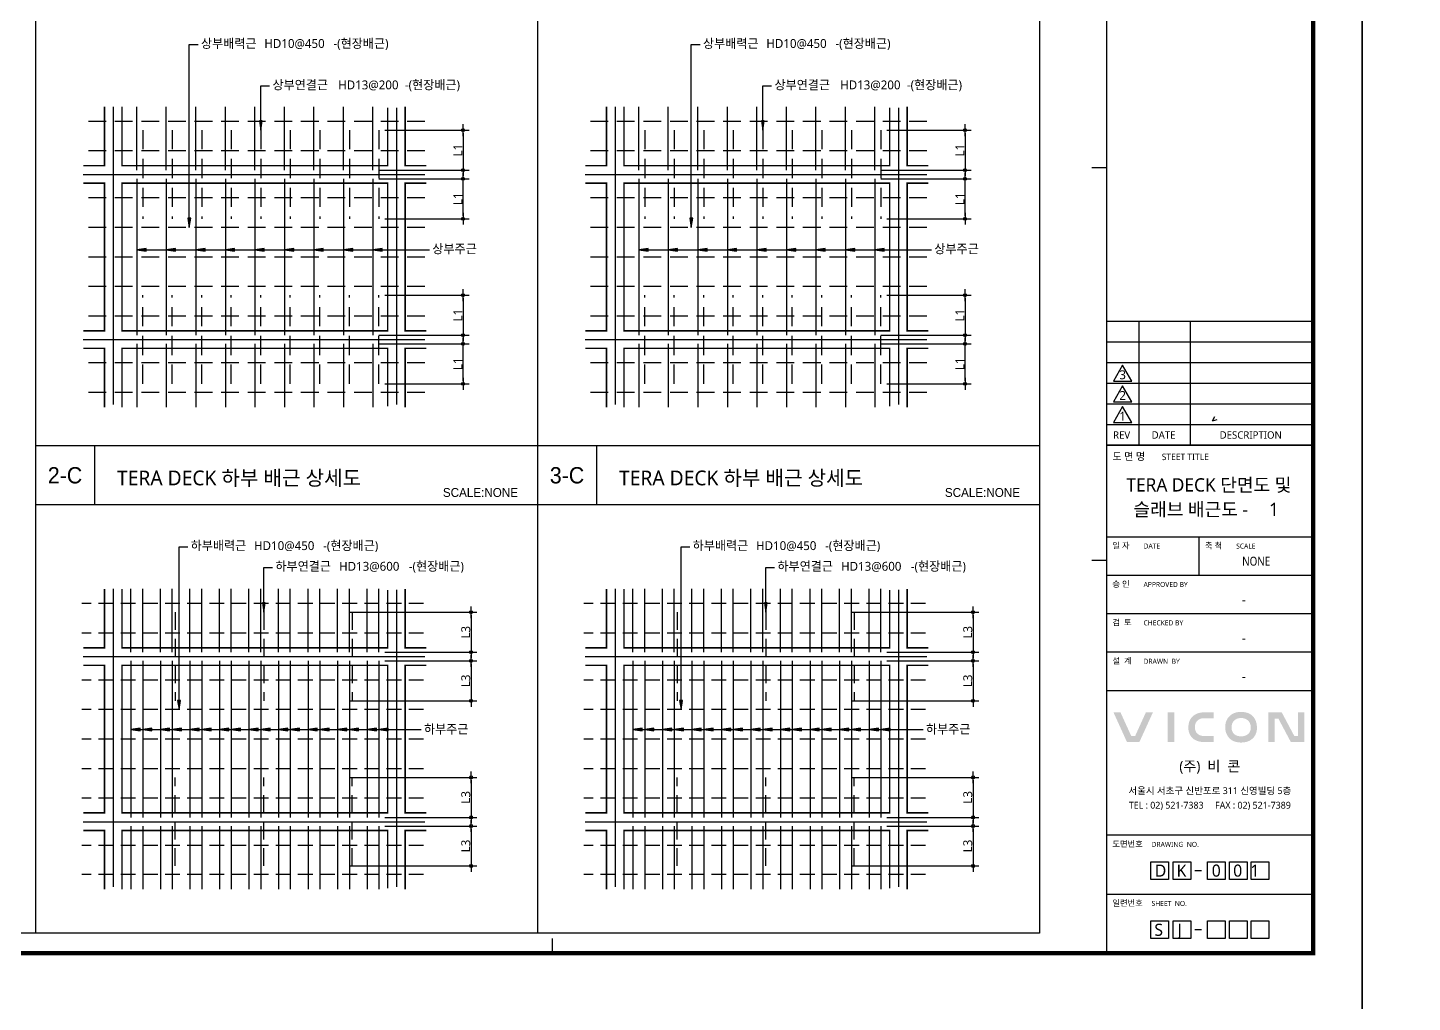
# Model space of a CAD drawing. Extents: x 10983 to 44623, y -18406 to 11294.
# Drawn here: x 14874 to 19563, y -524 to 2775 of the extents above; entities that cross this region are included whole.
import ezdxf
from ezdxf.enums import TextEntityAlignment as Align

# ---------------------------------------------------------------- set-up
doc = ezdxf.new("R2010")
doc.units = 0
doc.header["$LTSCALE"] = 100
doc.header["$MEASUREMENT"] = 0
doc.header["$PDMODE"] = 3
doc.header["$PDSIZE"] = 10
doc.linetypes.add('CEN', pattern=[62, 60, -1, 0, -1])
doc.linetypes.add('HIDDENX2', pattern=[0.75, 0.5, -0.25])
doc.layers.get('0').update_dxf_attribs({"linetype": 'CONTINUOUS'})
doc.layers.get('Defpoints').update_dxf_attribs({"color": 165, "linetype": 'CONTINUOUS'})
for name, color, linetype in [('$$배력근', 210, 'CONTINUOUS'), ('$$주근(이음근)', 130, 'CEN'), ('7DIM', 7, 'CONTINUOUS'), ('CEN', 1, 'CEN'), ('D-TEX1', 6, 'CONTINUOUS'), ('D-TEX3', 9, 'CONTINUOUS'), ('DKT-TXT', 7, 'CONTINUOUS'), ('E', 115, 'CONTINUOUS'), ('form', 7, 'CONTINUOUS'), ('form_TEX', 7, 'CONTINUOUS'), ('H', 8, 'CONTINUOUS'), ('HAT', 8, 'CONTINUOUS'), ('NDS_DCN', 10, 'CONTINUOUS'), ('NUMBER', 7, 'CONTINUOUS'), ('REVISION1', 10, 'CONTINUOUS'), ('TEXT', 3, 'CONTINUOUS'), ('TG-TABLE.TEX', 7, 'CONTINUOUS'), ('TXT', 3, 'CONTINUOUS'), ('이름', 7, 'CONTINUOUS')]:
    doc.layers.add(name, color=color, linetype=linetype)
doc.styles.add('H', font='malgun.ttf', dxfattribs={"width": 0.9})
doc.styles.add('HD', font='Gulim.ttf')
doc.styles.get("Standard").update_dxf_attribs({"font": ''})
doc.styles.add('VICON TEXT', font='malgun.ttf')
doc.styles.add('돋음', font='Dotum.ttf')
doc.styles.add('맑은고딕', font='malgun.ttf')
doc.styles.get('Standard').set_extended_font_data('Haansoft Dotum')
doc.dimstyles.get("Standard").update_dxf_attribs({"dimtxt": 0.18, "dimasz": 0.18, "dimexe": 0.18, "dimexo": 0.0625, "dimgap": 0.09, "dimtad": 0, "dimtih": 1, "dimtoh": 1, "dimdec": 4, "dimzin": 0, "dimdsep": 46, "dimtxsty": 'Standard', "dimcen": 0.09, "dimadec": 0, "dimazin": 0, "dimtfac": 1, "dimtdec": 4, "dimtofl": 0, "dimtmove": 0, "dimatfit": 3, "dimfxl": 1, "dimtolj": 1, "dimtzin": 0, "dimarcsym": 0})

# ---------------------------------------------------------------- blocks, each defined once
blk = doc.blocks.new('VICONLOG')
at = {"layer": 'HAT', "ltscale": 0.5}
h = blk.add_hatch(color=8, dxfattribs=at)
h.dxf.hatch_style = 1
h.paths.add_polyline_path([(69.3, 315.2), (111.6, 315.2), (157.3, 415.6), (133.5, 415.6), (97.3, 336), (83.7, 336), (47.4, 415.6), (23.7, 415.6)])
h.paths.add_polyline_path([(207.5, 315.1), (229.6, 315.1), (229.6, 415.4), (207.5, 415.4)])
h.paths.add_polyline_path([(300.6, 355.6, -0.100525), (299.7, 371.1, -0.373541), (327.7, 395.4), (362.7, 395.3), (362.7, 415.4), (327.7, 415.4, 0.051671), (312.9, 413.3, 0.131595), (291.2, 401.2, 0.127719), (280.2, 383.1, 0.067192), (277.2, 364.4, 0.152754), (285.5, 335.3, 0.061908), (291.8, 327.9, 0.071442), (301, 321.6, 0.114733), (329.1, 315.1), (362.7, 315.1), (362.7, 335.6), (329.1, 335.6, -0.017106), (323, 336.1, -0.30682)])
h.paths.add_polyline_path([(417.7, 326.6, 0.088872), (429.4, 318.7, 0.086691), (450.8, 313.5, 0.078736), (473.9, 315.6, 0.121785), (494.3, 326.4, 0.170478), (508.8, 352.9, 0.035083), (509.7, 362, 0.022918), (509.5, 368, 0.077261), (505, 388.1, 0.105839), (495.1, 403, 0.135555), (473.5, 414.9, 0.052602), (455.9, 417.1, 0.091585), (434.3, 413.7, 0.320638), (402.4, 367.8, 0.222412)])
h.paths.add_polyline_path([(423.6, 367.1, -0.297294), (441.3, 393.7, -0.092536), (455.2, 396.3, -0.087656), (468.6, 394.2, -0.116333), (479.8, 387.3, -0.095204), (484.9, 380.3, -0.065441), (488.3, 370.9, -0.06413), (488.6, 359.3, -0.1653), (479.9, 342.3, -0.136024), (464.5, 335.1, -0.06763), (452.3, 334.4, -0.090774), (437.7, 338.3, -0.13619), (427.1, 349, -0.158608)], flags=16)
h.paths.add_polyline_path([(569.1, 394.5), (582.1, 394.5), (624.3, 315.1), (669.8, 315.1), (669.8, 415.4), (648.9, 415.4), (648.9, 336), (635.8, 336), (593.6, 415.4), (548.2, 415.4), (548.2, 315.1), (569.1, 315.1)])
at = {"layer": 'form_TEX', "style": 'VICON TEXT'}
blk.add_text('서울시 서초구 신반포로 311 신영빌딩 5층', height=23, dxfattribs=at).set_placement((350, 150.9), align=Align.MIDDLE)
at = {"layer": 'form_TEX', "attachment_point": 5, "style": 'VICON TEXT'}
for s, width, heights, insert, char_height in [('(주)  비  콘', 383.636, [-49.5], (350, 229.3), 35), ('TEL : 02) 521-7383     FAX : 02) 521-7389', 685.972, [-28.7], (350, 98.6), 23)]:
    blk.add_mtext_dynamic_manual_height_columns(s, width=width, gutter_width=625, heights=heights, dxfattribs=dict(at, insert=insert, char_height=char_height))
blk = doc.blocks.new('Deck_Sh01')
at = {"linetype": 'ByBlock'}
for p, q in [((3400, 4950), (3400, 0)), ((3400, 4950), (3400, 0)), ((3400, 4950), (3400, 0)), ((3400, 0), (0, 0))]:
    blk.add_line(p, q, dxfattribs=at)
at = {"layer": 'Defpoints'}
blk.add_lwpolyline([(-517.5, -296.1), (7892.5, -296.1), (7892.5, 5644), (-517.5, 5644)], close=True, dxfattribs=at)
at = {"layer": 'form', "color": 30}
for p, q in [((7026.8, 5250), (7026.8, -68.2)), ((7026.8, 2590.9), (6976.8, 2590.9)), ((7026.8, 1261.3), (6976.8, 1261.3)), ((5150.8, -68.2), (5150.8, -18.2))]:
    blk.add_line(p, q, dxfattribs=at)
at = {"layer": 'form', "ltscale": 2}
for p, q in [((7026.8, 2071.4), (7726.1, 2071.4)), ((7135.9, 2071.4), (7135.9, 1651.4)), ((7309.7, 2071.4), (7309.7, 1651.4)), ((7026.8, 2001.4), (7726.1, 2001.4)), ((7026.8, 1931.4), (7726.1, 1931.4)), ((7026.8, 1861.4), (7726.1, 1861.4)), ((7026.8, 1791.4), (7726.1, 1791.4)), ((7026.8, 1721.4), (7726.1, 1721.4)), ((7726.8, 1651.4), (7026.8, 1651.4)), ((7026.8, 1651.4), (7726.8, 1651.4)), ((7026.8, 1341.8), (7726.8, 1341.8)), ((7026.8, 1211.8), (7726.8, 1211.8)), ((7026.8, 1081.8), (7726.8, 1081.8)), ((7026.8, 951.8), (7726.8, 951.8)), ((7026.8, 821.8), (7726.8, 821.8)), ((7726.8, 331.8), (7026.8, 331.8)), ((7326.2, 211.8), (7348.5, 211.8)), ((7026.8, 131.8), (7726.8, 131.8)), ((7326.2, 11.8), (7348.5, 11.8))]:
    blk.add_line(p, q, dxfattribs=at)
at = {"layer": 'form', "color": 30, "ltscale": 0.5}
blk.add_line((7026.8, 1651.4), (7726.1, 1651.4), dxfattribs=at)
at = {"layer": 'form', "ltscale": 0.5}
blk.add_line((7340.4, 1211.8), (7340.4, 1341.8), dxfattribs=at)
at = {"layer": 'form', "color": 30, "const_width": 14.2}
blk.add_lwpolyline([(-226.8, 5250), (-226.8, -68.2), (7726.8, -68.2), (7726.8, 5250)], close=True, dxfattribs=at)
at = {"layer": 'form', "ltscale": 0.5}
for points in [[(7176.8, 241.6), (7236.6, 241.6), (7236.6, 181.9), (7176.8, 181.9)], [(7252.5, 241.6), (7312.2, 241.6), (7312.2, 181.9), (7252.5, 181.9)], [(7369.3, 241.6), (7429, 241.6), (7429, 181.9), (7369.3, 181.9)], [(7443.2, 241.6), (7502.9, 241.6), (7502.9, 181.9), (7443.2, 181.9)], [(7517.1, 241.6), (7576.8, 241.6), (7576.8, 181.9), (7517.1, 181.9)], [(7176.8, 41.6), (7236.6, 41.6), (7236.6, -18.1), (7176.8, -18.1)], [(7252.5, 41.6), (7312.2, 41.6), (7312.2, -18.1), (7252.5, -18.1)], [(7369.3, 41.6), (7429, 41.6), (7429, -18.1), (7369.3, -18.1)], [(7443.2, 41.6), (7502.9, 41.6), (7502.9, -18.1), (7443.2, -18.1)], [(7517.1, 41.6), (7576.8, 41.6), (7576.8, -18.1), (7517.1, -18.1)]]:
    blk.add_lwpolyline(points, close=True, dxfattribs=at)
at = {"layer": 'REVISION1', "ltscale": 2}
for points in [[(7081.5, 1922.5), (7050.5, 1868.7), (7112.6, 1868.7), (7081.5, 1922.5)], [(7081.5, 1852.5), (7050.5, 1798.7), (7112.6, 1798.7), (7081.5, 1852.5)], [(7081.5, 1782.5), (7050.5, 1728.7), (7112.6, 1728.7), (7081.5, 1782.5)]]:
    blk.add_lwpolyline(points, dxfattribs=at)
at = {"layer": '이름', "color": 7}
for q in [(7393.3, 1748.5), (7401.7, 1738.3)]:
    blk.add_line((7386.2, 1734.1), q, dxfattribs=at)
at = {"layer": 'DKT-TXT'}
blk.add_blockref('VICONLOG', (7026.8, 331.8), dxfattribs=at)
at = {"layer": 'form', "style": 'VICON TEXT'}
for s, p in [('D', (7190.5, 191)), ('K', (7264.4, 191)), ('S', (7189, -9.2)), ('J', (7267.6, -9.2))]:
    blk.add_text(s, height=41, dxfattribs=at).set_placement(p)
at = {"layer": 'form_TEX', "style": 'VICON TEXT'}
for s, p in [('REV', (7049.2, 1673.9)), ('DATE', (7179.7, 1673.9)), ('DESCRIPTION', (7410, 1673.9))]:
    blk.add_text(s, height=25, dxfattribs=at).set_placement(p)
at = {"layer": 'form_TEX', "ltscale": 2}
for s, height, style, p in [('도 면 명', 25, '맑은고딕', (7046.8, 1601.4)), ('STEET TITLE', 22, '맑은고딕', (7214, 1601.4)), ('일 자', 20, 'VICON TEXT', (7046.8, 1301.8)), ('DATE', 17, 'VICON TEXT', (7152.4, 1301.8)), ('축 척', 20, 'VICON TEXT', (7360.4, 1301.8)), ('SCALE', 17, 'VICON TEXT', (7466, 1301.8)), ('승 인', 20, 'VICON TEXT', (7046.8, 1171.8)), ('APPROVED BY', 17, 'VICON TEXT', (7152.4, 1171.8)), ('검  토', 20, 'VICON TEXT', (7046.8, 1041.8)), ('CHECKED BY', 17, 'VICON TEXT', (7152.4, 1041.8)), ('설  계', 20, 'VICON TEXT', (7046.8, 911.8)), ('DRAWN  BY', 17, 'VICON TEXT', (7152.4, 911.8)), ('도면번호', 20, 'VICON TEXT', (7046.8, 291.8)), ('DRAWING  NO.', 17, 'VICON TEXT', (7179.5, 291.8)), ('일련번호', 20, 'VICON TEXT', (7046.8, 91.8)), ('SHEET  NO.', 17, 'VICON TEXT', (7179.5, 91.8))]:
    blk.add_text(s, height=height, dxfattribs=dict(at, style=style)).set_placement(p)
at = {"layer": 'NUMBER', "ltscale": 0.5, "style": '맑은고딕'}
blk.add_text('0', height=41, dxfattribs=at).set_placement((7383.3, 191))
at = {"layer": 'REVISION1', "ltscale": 2, "style": 'VICON TEXT'}
for s, p in [('3', (7081.5, 1890.2)), ('2', (7081.5, 1820.2)), ('1', (7081.5, 1750.2))]:
    blk.add_text(s, height=30, dxfattribs=at).set_placement(p, align=Align.MIDDLE_CENTER)
at = {"layer": 'TG-TABLE.TEX', "color": 3, "ltscale": 0.5, "style": 'VICON TEXT'}
blk.add_attdef('DKTYT', text='', height=100, dxfattribs=at).set_placement((2425.2, 5047), align=Align.RIGHT)
at = {"layer": 'TXT', "style": 'VICON TEXT'}
for s, p in [('DECK 단면도 및', (7247.9, 1495)), ('슬래브 배근도 -', (7118, 1412))]:
    blk.add_text(s, height=45, dxfattribs=at).set_placement(p)
at = {"layer": 'TXT', "style": 'VICON TEXT', "width": 0.85}
blk.add_text('NONE', height=30, dxfattribs=at).set_placement((7533.8, 1244.1), align=Align.CENTER)
at = {"layer": 'TXT', "style": 'VICON TEXT'}
for p in [(7492.1, 1114.1), (7492.1, 984.1), (7492.1, 854.1)]:
    blk.add_text('-', height=30, dxfattribs=at).set_placement(p, align=Align.CENTER)
at = {"layer": 'TXT', "ltscale": 0.5, "style": 'VICON TEXT'}
blk.add_attdef('DKTYR', text='', height=45, dxfattribs=at).set_placement((7248.4, 1495), align=Align.RIGHT)
blk = doc.blocks.new('Deck_Sh03')
at = {"layer": 'Defpoints'}
blk.add_lwpolyline([(-517.5, -296.1), (7892.5, -296.1), (7892.5, 5644), (-517.5, 5644)], close=True, dxfattribs=at)
at = {"layer": 'TG-TABLE.TEX', "color": 3, "ltscale": 0.5, "style": 'VICON TEXT'}
blk.add_attdef('DKTYT', text='', height=100, dxfattribs=at).set_placement((2425.2, 5047), align=Align.RIGHT)
at = {"layer": 'TXT', "ltscale": 0.5, "style": 'VICON TEXT'}
blk.add_attdef('DKTYR', text='', height=45, dxfattribs=at).set_placement((7248.4, 1495), align=Align.RIGHT)
blk = doc.blocks.new('DIMDOT')
at = {"color": 0}
blk.add_line((-2, 0), (2, 0), dxfattribs=at)
for radius in [0.5, 0.25]:
    blk.add_circle((0, 0), radius, dxfattribs=at)
blk = doc.blocks.new('*D61')
at = {"layer": '7DIM', "linetype": 'ByBlock', "lineweight": -2}
for p, q in [((1182.9, 2159.6), (1468.2, 2159.6)), ((1448.2, 2149.6), (1448.2, 2034.3)), ((1162.9, 2024.3), (1468.2, 2024.3))]:
    blk.add_line(p, q, dxfattribs=at)
at = {"layer": 'Defpoints', "color": 0, "ltscale": 0.5}
for p in [(1162.9, 2159.6), (1142.9, 2024.3), (1448.2, 2024.3)]:
    blk.add_point(p, dxfattribs=at)
at = {"layer": '7DIM', "lineweight": -2, "ltscale": 0.5, "xscale": 10, "yscale": 10, "zscale": 10}
for p, rotation in [((1448.2, 2159.6), 90), ((1448.2, 2024.3), 270)]:
    blk.add_blockref('DIMDOT', p, dxfattribs=dict(at, rotation=rotation))
at = {"layer": '7DIM', "color": 9, "ltscale": 0.5, "insert": (1430.4, 2091.9), "char_height": 30, "attachment_point": 5, "rotation": 90, "style": 'VICON TEXT'}
blk.add_mtext('\\A1;L1', dxfattribs=at)
blk = doc.blocks.new('*D62')
at = {"layer": '7DIM', "linetype": 'ByBlock', "lineweight": -2}
for p, q in [((1162.9, 1994.9), (1468.2, 1994.9)), ((1448.2, 1869.6), (1448.2, 1984.9)), ((1182.9, 1859.6), (1468.2, 1859.6))]:
    blk.add_line(p, q, dxfattribs=at)
at = {"layer": 'Defpoints', "color": 0, "ltscale": 0.5}
for p in [(1142.9, 1994.9), (1448.2, 1994.9), (1162.9, 1859.6)]:
    blk.add_point(p, dxfattribs=at)
at = {"layer": '7DIM', "lineweight": -2, "ltscale": 0.5, "xscale": 10, "yscale": 10, "zscale": 10}
for p, rotation in [((1448.2, 1994.9), 90), ((1448.2, 1859.6), 270)]:
    blk.add_blockref('DIMDOT', p, dxfattribs=dict(at, rotation=rotation))
at = {"layer": '7DIM', "color": 9, "ltscale": 0.5, "insert": (1430.4, 1927.2), "char_height": 30, "attachment_point": 5, "rotation": 90, "style": 'VICON TEXT'}
blk.add_mtext('\\A1;L1', dxfattribs=at)
blk = doc.blocks.new('*D63')
at = {"layer": '7DIM', "linetype": 'ByBlock', "lineweight": -2}
for p, q in [((1182.9, 2718.6), (1468.2, 2718.6)), ((1448.2, 2708.6), (1448.2, 2593.3)), ((1162.9, 2583.3), (1468.2, 2583.3))]:
    blk.add_line(p, q, dxfattribs=at)
at = {"layer": 'Defpoints', "color": 0, "ltscale": 0.5}
for p in [(1162.9, 2718.6), (1142.9, 2583.3), (1448.2, 2583.3)]:
    blk.add_point(p, dxfattribs=at)
at = {"layer": '7DIM', "lineweight": -2, "ltscale": 0.5, "xscale": 10, "yscale": 10, "zscale": 10}
for p, rotation in [((1448.2, 2718.6), 90), ((1448.2, 2583.3), 270)]:
    blk.add_blockref('DIMDOT', p, dxfattribs=dict(at, rotation=rotation))
at = {"layer": '7DIM', "color": 9, "ltscale": 0.5, "insert": (1430.4, 2650.9), "char_height": 30, "attachment_point": 5, "rotation": 90, "style": 'VICON TEXT'}
blk.add_mtext('\\A1;L1', dxfattribs=at)
blk = doc.blocks.new('*D64')
at = {"layer": '7DIM', "linetype": 'ByBlock', "lineweight": -2}
for p, q in [((1162.9, 2553.9), (1468.2, 2553.9)), ((1448.2, 2428.6), (1448.2, 2543.9)), ((1182.9, 2418.6), (1468.2, 2418.6))]:
    blk.add_line(p, q, dxfattribs=at)
at = {"layer": 'Defpoints', "color": 0, "ltscale": 0.5}
for p in [(1142.9, 2553.9), (1448.2, 2553.9), (1162.9, 2418.6)]:
    blk.add_point(p, dxfattribs=at)
at = {"layer": '7DIM', "lineweight": -2, "ltscale": 0.5, "xscale": 10, "yscale": 10, "zscale": 10}
for p, rotation in [((1448.2, 2553.9), 90), ((1448.2, 2418.6), 270)]:
    blk.add_blockref('DIMDOT', p, dxfattribs=dict(at, rotation=rotation))
at = {"layer": '7DIM', "color": 9, "ltscale": 0.5, "insert": (1430.4, 2486.2), "char_height": 30, "attachment_point": 5, "rotation": 90, "style": 'VICON TEXT'}
blk.add_mtext('\\A1;L1', dxfattribs=at)
blk = doc.blocks.new('*D65')
at = {"layer": '7DIM', "linetype": 'ByBlock', "lineweight": -2}
for p, q in [((1062.9, 1086.2), (1495.1, 1086.2)), ((1475.1, 1076.2), (1475.1, 960.9)), ((1182.9, 950.9), (1495.1, 950.9))]:
    blk.add_line(p, q, dxfattribs=at)
at = {"layer": 'Defpoints', "color": 0, "ltscale": 0.5}
for p in [(1042.9, 1086.2), (1162.9, 950.9), (1475.1, 950.9)]:
    blk.add_point(p, dxfattribs=at)
at = {"layer": '7DIM', "lineweight": -2, "ltscale": 0.5, "xscale": 10, "yscale": 10, "zscale": 10}
for p, rotation in [((1475.1, 1086.2), 90), ((1475.1, 950.9), 270)]:
    blk.add_blockref('DIMDOT', p, dxfattribs=dict(at, rotation=rotation))
at = {"layer": '7DIM', "color": 9, "ltscale": 0.5, "insert": (1457.1, 1018.6), "char_height": 30, "attachment_point": 5, "rotation": 90, "style": 'VICON TEXT'}
blk.add_mtext('\\A1;L3', dxfattribs=at)
blk = doc.blocks.new('*D66')
at = {"layer": '7DIM', "linetype": 'ByBlock', "lineweight": -2}
for p, q in [((1182.9, 921.5), (1495.1, 921.5)), ((1475.1, 911.5), (1475.1, 796.2)), ((1062.9, 786.2), (1495.1, 786.2))]:
    blk.add_line(p, q, dxfattribs=at)
at = {"layer": 'Defpoints', "color": 0, "ltscale": 0.5}
for p in [(1162.9, 921.5), (1042.9, 786.2), (1475.1, 786.2)]:
    blk.add_point(p, dxfattribs=at)
at = {"layer": '7DIM', "lineweight": -2, "ltscale": 0.5, "xscale": 10, "yscale": 10, "zscale": 10}
for p, rotation in [((1475.1, 921.5), 90), ((1475.1, 786.2), 270)]:
    blk.add_blockref('DIMDOT', p, dxfattribs=dict(at, rotation=rotation))
at = {"layer": '7DIM', "color": 9, "ltscale": 0.5, "insert": (1457.1, 853.9), "char_height": 30, "attachment_point": 5, "rotation": 90, "style": 'VICON TEXT'}
blk.add_mtext('\\A1;L3', dxfattribs=at)
blk = doc.blocks.new('*D67')
at = {"layer": '7DIM', "linetype": 'ByBlock', "lineweight": -2}
for p, q in [((1062.9, 527.2), (1495.1, 527.2)), ((1475.1, 517.2), (1475.1, 401.9)), ((1182.9, 391.9), (1495.1, 391.9))]:
    blk.add_line(p, q, dxfattribs=at)
at = {"layer": 'Defpoints', "color": 0, "ltscale": 0.5}
for p in [(1042.9, 527.2), (1162.9, 391.9), (1475.1, 391.9)]:
    blk.add_point(p, dxfattribs=at)
at = {"layer": '7DIM', "lineweight": -2, "ltscale": 0.5, "xscale": 10, "yscale": 10, "zscale": 10}
for p, rotation in [((1475.1, 527.2), 90), ((1475.1, 391.9), 270)]:
    blk.add_blockref('DIMDOT', p, dxfattribs=dict(at, rotation=rotation))
at = {"layer": '7DIM', "color": 9, "ltscale": 0.5, "insert": (1457.1, 459.6), "char_height": 30, "attachment_point": 5, "rotation": 90, "style": 'VICON TEXT'}
blk.add_mtext('\\A1;L3', dxfattribs=at)
blk = doc.blocks.new('*D68')
at = {"layer": '7DIM', "linetype": 'ByBlock', "lineweight": -2}
for p, q in [((1182.9, 362.5), (1495.1, 362.5)), ((1475.1, 352.5), (1475.1, 237.2)), ((1062.9, 227.2), (1495.1, 227.2))]:
    blk.add_line(p, q, dxfattribs=at)
at = {"layer": 'Defpoints', "color": 0, "ltscale": 0.5}
for p in [(1162.9, 362.5), (1042.9, 227.2), (1475.1, 227.2)]:
    blk.add_point(p, dxfattribs=at)
at = {"layer": '7DIM', "lineweight": -2, "ltscale": 0.5, "xscale": 10, "yscale": 10, "zscale": 10}
for p, rotation in [((1475.1, 362.5), 90), ((1475.1, 227.2), 270)]:
    blk.add_blockref('DIMDOT', p, dxfattribs=dict(at, rotation=rotation))
at = {"layer": '7DIM', "color": 9, "ltscale": 0.5, "insert": (1457.1, 294.9), "char_height": 30, "attachment_point": 5, "rotation": 90, "style": 'VICON TEXT'}
blk.add_mtext('\\A1;L3', dxfattribs=at)
blk = doc.blocks.new('Bar_SB01')
at = {"layer": 'D-TEX3', "linetype": 'ByBlock'}
h = blk.add_hatch(color=256, dxfattribs=at)
h.paths.add_polyline_path([(490.7, 787.9), (486, 787.9), (486, 756.5)])
h.paths.add_polyline_path([(486, 787.9), (481.3, 787.9), (486, 756.5)])
at = {"layer": 'H', "true_color": 0xc7c8ca}
h = blk.add_hatch(color=9, dxfattribs=at)
h.dxf.hatch_style = 1
h.paths.add_polyline_path([(1486.1, 3666.7), (1285.1, 3666.7), (1285.1, 3642.6), (1486.1, 3642.6)])
h.paths.add_polyline_path([(1285.1, 3666.7), (1153.2, 3666.7), (1123.9, 3642.6), (1285.1, 3642.6), (1285.1, 3646.7)])
h.paths.add_polyline_path([(1153.2, 3666.7), (993.3, 3666.7), (962.4, 3642.6), (1123.9, 3642.6)])
h.paths.add_polyline_path([(972.4, 3666.7), (952.7, 3666.7), (951.7, 3642.6), (960.5, 3642.6)])
h.paths.add_polyline_path([(952.7, 3666.7), (914.4, 3666.7), (914.4, 3642.6), (951.7, 3642.6)])
h.paths.add_polyline_path([(914.4, 3666.7), (739.7, 3666.7), (729.1, 3642.6), (914.4, 3642.6)])
h.paths.add_polyline_path([(739.7, 3666.7), (729.1, 3666.7), (729.1, 3642.6)], flags=17)
h.paths.add_polyline_path([(729.1, 3666.7), (718.5, 3666.7), (729.1, 3642.6)], flags=17)
h.paths.add_polyline_path([(718.5, 3666.7), (543.7, 3666.7), (543.7, 3642.6), (729.1, 3642.6)])
h.paths.add_polyline_path([(541.8, 3666.7), (530.2, 3666.7), (543.7, 3642.6), (543.7, 3642.6)])
h.paths.add_polyline_path([(543.7, 3666.7), (541.8, 3666.7), (543.7, 3642.6)])
h.paths.add_polyline_path([(530.2, 3666.7), (343.7, 3666.7), (343.7, 3642.6), (543.7, 3642.6)])
h.paths.add_polyline_path([(960.5, 3642.6), (962.4, 3642.6), (993.3, 3666.7), (972.4, 3666.7)])
at = {"layer": '$$배력근', "linetype": 'HIDDENX2'}
for p, q in [((1313.9, 1115.9), (156.8, 1115.9)), ((1313.9, 1015.5), (156.8, 1015.5)), ((1313.9, 856.5), (156.8, 856.5)), ((1313.9, 756.5), (156.8, 756.5)), ((1313.9, 656.5), (156.8, 656.5)), ((1313.9, 556.5), (156.8, 556.5)), ((1313.9, 456.5), (156.8, 456.5)), ((1313.9, 297.1), (156.8, 297.1)), ((1313.9, 197.9), (156.8, 197.9))]:
    blk.add_line(p, q, dxfattribs=at)
at = {"layer": 'D-TEX3'}
for p, q in [((1486.1, 3666.7), (343.7, 3666.7)), ((1486.1, 3642.6), (343.7, 3642.6))]:
    blk.add_line(p, q, dxfattribs=at)
at = {"layer": 'D-TEX3', "linetype": 'ByBlock'}
for p, q in [((486, 756.5), (486, 1308.3)), ((486, 1308.3), (516, 1308.3))]:
    blk.add_line(p, q, dxfattribs=at)
blk.add_lwpolyline([(490.7, 787.9), (481.3, 787.9), (486, 756.5), (490.7, 787.9)], dxfattribs=at)
at = {"layer": '이름', "color": 7}
for q in [(902.6, 3615.5), (927.2, 3615.5)]:
    blk.add_line((914.9, 3642.6), q, dxfattribs=at)
at = {"layer": '이름'}
blk.add_lwpolyline([(914.9, 3642.6), (914.9, 3396.5), (1130.7, 3396.5)], dxfattribs=at)
at = {"layer": 'D-TEX1', "color": 9, "linetype": 'ByBlock', "style": 'VICON TEXT'}
for s, p in [('하부배력근 ', (525.6, 1296.8)), ('-(현장배근)', (974.1, 1296.8))]:
    blk.add_text(s, height=30, dxfattribs=at).set_placement(p)
at = {"layer": 'D-TEX3', "color": 30, "ltscale": 0.5, "style": 'H', "width": 0.9}
blk.add_attdef('BAS', (1323.4, 3382.7), '', height=30, dxfattribs=at)
at = {"layer": '이름', "style": 'H', "width": 0.9}
for s, p in [('하부배력근', (1134.7, 3382.4)), ('(현장배근)', (1522.8, 3382.7))]:
    blk.add_text(s, height=30, dxfattribs=at).set_placement(p)
at = {"layer": '이름', "color": 30, "ltscale": 0.5, "style": 'VICON TEXT'}
blk.add_attdef('BAS', (740.2, 1296.8), '', height=30, dxfattribs=at)
blk = doc.blocks.new('Deck_NDDis_Basic')
at = {"layer": 'NDS_DCN', "linetype": 'ByBlock'}
h = blk.add_hatch(color=256, dxfattribs=at)
h.paths.add_polyline_path([(767.65917, 2750.00651), (762.94188, 2750.00651), (762.94188, 2718.58063)])
h.paths.add_polyline_path([(762.94188, 2750.00651), (758.22459, 2750.00651), (762.94188, 2718.58063)])
h = blk.add_hatch(color=256, dxfattribs=at)
h.paths.add_polyline_path([(525.5629, 2420.30651), (520.8456, 2420.30651), (520.8456, 2388.88063)])
h.paths.add_polyline_path([(520.8456, 2420.30651), (516.12831, 2420.30651), (520.8456, 2388.88063)])
h = blk.add_hatch(color=256, dxfattribs=at)
h.paths.add_polyline_path([(374.36776, 2308.32423), (374.36776, 2313.04152), (342.94188, 2313.04152)])
h.paths.add_polyline_path([(374.36776, 2313.04152), (374.36776, 2317.75881), (342.94188, 2313.04152)])
h = blk.add_hatch(color=256, dxfattribs=at)
h.paths.add_polyline_path([(474.36776, 2308.32423), (474.36776, 2313.04152), (442.94188, 2313.04152)])
h.paths.add_polyline_path([(474.36776, 2313.04152), (474.36776, 2317.75881), (442.94188, 2313.04152)])
h = blk.add_hatch(color=256, dxfattribs=at)
h.paths.add_polyline_path([(574.36776, 2308.32423), (574.36776, 2313.04152), (542.94188, 2313.04152)])
h.paths.add_polyline_path([(574.36776, 2313.04152), (574.36776, 2317.75881), (542.94188, 2313.04152)])
h = blk.add_hatch(color=256, dxfattribs=at)
h.paths.add_polyline_path([(674.36776, 2308.32423), (674.36776, 2313.04152), (642.94188, 2313.04152)])
h.paths.add_polyline_path([(674.36776, 2313.04152), (674.36776, 2317.75881), (642.94188, 2313.04152)])
h = blk.add_hatch(color=256, dxfattribs=at)
h.paths.add_polyline_path([(774.36776, 2308.32423), (774.36776, 2313.04152), (742.94188, 2313.04152)])
h.paths.add_polyline_path([(774.36776, 2313.04152), (774.36776, 2317.75881), (742.94188, 2313.04152)])
h = blk.add_hatch(color=256, dxfattribs=at)
h.paths.add_polyline_path([(874.36776, 2308.32423), (874.36776, 2313.04152), (842.94188, 2313.04152)])
h.paths.add_polyline_path([(874.36776, 2313.04152), (874.36776, 2317.75881), (842.94188, 2313.04152)])
h = blk.add_hatch(color=256, dxfattribs=at)
h.paths.add_polyline_path([(974.36776, 2308.32423), (974.36776, 2313.04152), (942.94188, 2313.04152)])
h.paths.add_polyline_path([(974.36776, 2313.04152), (974.36776, 2317.75881), (942.94188, 2313.04152)])
h = blk.add_hatch(color=256, dxfattribs=at)
h.paths.add_polyline_path([(1074.36776, 2308.32423), (1074.36776, 2313.04152), (1042.94188, 2313.04152)])
h.paths.add_polyline_path([(1074.36776, 2313.04152), (1074.36776, 2317.75881), (1042.94188, 2313.04152)])
h = blk.add_hatch(color=256, dxfattribs=at)
h.paths.add_polyline_path([(1174.36776, 2308.32423), (1174.36776, 2313.04152), (1142.94188, 2313.04152)])
h.paths.add_polyline_path([(1174.36776, 2313.04152), (1174.36776, 2317.75881), (1142.94188, 2313.04152)])
h = blk.add_hatch(color=256, dxfattribs=at)
h.paths.add_polyline_path([(777.63998, 1117.62935), (772.92268, 1117.62935), (772.92268, 1086.20346)])
h.paths.add_polyline_path([(772.92268, 1117.62935), (768.20539, 1117.62935), (772.92268, 1086.20346)])
h = blk.add_hatch(color=256, dxfattribs=at)
h.paths.add_polyline_path([(354.36776, 684.76068), (354.36776, 689.47797), (322.94188, 689.47797)])
h.paths.add_polyline_path([(354.36776, 689.47797), (354.36776, 694.19526), (322.94188, 689.47797)])
h = blk.add_hatch(color=256, dxfattribs=at)
h.paths.add_polyline_path([(394.36776, 684.76068), (394.36776, 689.47797), (362.94188, 689.47797)])
h.paths.add_polyline_path([(394.36776, 689.47797), (394.36776, 694.19526), (362.94188, 689.47797)])
h = blk.add_hatch(color=256, dxfattribs=at)
h.paths.add_polyline_path([(454.36776, 684.76068), (454.36776, 689.47797), (422.94188, 689.47797)])
h.paths.add_polyline_path([(454.36776, 689.47797), (454.36776, 694.19526), (422.94188, 689.47797)])
h = blk.add_hatch(color=256, dxfattribs=at)
h.paths.add_polyline_path([(494.36776, 684.76068), (494.36776, 689.47797), (462.94188, 689.47797)])
h.paths.add_polyline_path([(494.36776, 689.47797), (494.36776, 694.19526), (462.94188, 689.47797)])
h = blk.add_hatch(color=256, dxfattribs=at)
h.paths.add_polyline_path([(554.36776, 684.76068), (554.36776, 689.47797), (522.94188, 689.47797)])
h.paths.add_polyline_path([(554.36776, 689.47797), (554.36776, 694.19526), (522.94188, 689.47797)])
h = blk.add_hatch(color=256, dxfattribs=at)
h.paths.add_polyline_path([(594.36776, 684.76068), (594.36776, 689.47797), (562.94188, 689.47797)])
h.paths.add_polyline_path([(594.36776, 689.47797), (594.36776, 694.19526), (562.94188, 689.47797)])
h = blk.add_hatch(color=256, dxfattribs=at)
h.paths.add_polyline_path([(654.36776, 684.76068), (654.36776, 689.47797), (622.94188, 689.47797)])
h.paths.add_polyline_path([(654.36776, 689.47797), (654.36776, 694.19526), (622.94188, 689.47797)])
h = blk.add_hatch(color=256, dxfattribs=at)
h.paths.add_polyline_path([(694.36776, 684.76068), (694.36776, 689.47797), (662.94188, 689.47797)])
h.paths.add_polyline_path([(694.36776, 689.47797), (694.36776, 694.19526), (662.94188, 689.47797)])
h = blk.add_hatch(color=256, dxfattribs=at)
h.paths.add_polyline_path([(754.36776, 684.76068), (754.36776, 689.47797), (722.94188, 689.47797)])
h.paths.add_polyline_path([(754.36776, 689.47797), (754.36776, 694.19526), (722.94188, 689.47797)])
h = blk.add_hatch(color=256, dxfattribs=at)
h.paths.add_polyline_path([(794.36776, 684.76068), (794.36776, 689.47797), (762.94188, 689.47797)])
h.paths.add_polyline_path([(794.36776, 689.47797), (794.36776, 694.19526), (762.94188, 689.47797)])
h = blk.add_hatch(color=256, dxfattribs=at)
h.paths.add_polyline_path([(854.36776, 684.76068), (854.36776, 689.47797), (822.94188, 689.47797)])
h.paths.add_polyline_path([(854.36776, 689.47797), (854.36776, 694.19526), (822.94188, 689.47797)])
h = blk.add_hatch(color=256, dxfattribs=at)
h.paths.add_polyline_path([(894.36776, 684.76068), (894.36776, 689.47797), (862.94188, 689.47797)])
h.paths.add_polyline_path([(894.36776, 689.47797), (894.36776, 694.19526), (862.94188, 689.47797)])
h = blk.add_hatch(color=256, dxfattribs=at)
h.paths.add_polyline_path([(954.36776, 684.76068), (954.36776, 689.47797), (922.94188, 689.47797)])
h.paths.add_polyline_path([(954.36776, 689.47797), (954.36776, 694.19526), (922.94188, 689.47797)])
h = blk.add_hatch(color=256, dxfattribs=at)
h.paths.add_polyline_path([(994.36776, 684.76068), (994.36776, 689.47797), (962.94188, 689.47797)])
h.paths.add_polyline_path([(994.36776, 689.47797), (994.36776, 694.19526), (962.94188, 689.47797)])
h = blk.add_hatch(color=256, dxfattribs=at)
h.paths.add_polyline_path([(1054.36776, 684.76068), (1054.36776, 689.47797), (1022.94188, 689.47797)])
h.paths.add_polyline_path([(1054.36776, 689.47797), (1054.36776, 694.19526), (1022.94188, 689.47797)])
h = blk.add_hatch(color=256, dxfattribs=at)
h.paths.add_polyline_path([(1094.36776, 684.76068), (1094.36776, 689.47797), (1062.94188, 689.47797)])
h.paths.add_polyline_path([(1094.36776, 689.47797), (1094.36776, 694.19526), (1062.94188, 689.47797)])
h = blk.add_hatch(color=256, dxfattribs=at)
h.paths.add_polyline_path([(1154.36776, 684.76068), (1154.36776, 689.47797), (1122.94188, 689.47797)])
h.paths.add_polyline_path([(1154.36776, 689.47797), (1154.36776, 694.19526), (1122.94188, 689.47797)])
h = blk.add_hatch(color=256, dxfattribs=at)
h.paths.add_polyline_path([(1194.36776, 684.76068), (1194.36776, 689.47797), (1162.94188, 689.47797)])
h.paths.add_polyline_path([(1194.36776, 689.47797), (1194.36776, 694.19526), (1162.94188, 689.47797)])
at = {"layer": '$$배력근', "linetype": 'HIDDENX2', "ltscale": 1.2}
for p, q in [((1319.00753, 2748.28063), (161.93925, 2748.28063)), ((1319.00753, 2648.28063), (161.93925, 2648.28063)), ((1319.00753, 2488.88063), (161.93925, 2488.88063)), ((1319.00753, 2388.88063), (161.93925, 2388.88063)), ((1319.00753, 2288.88063), (161.93925, 2288.88063)), ((1319.00753, 2188.88063), (161.93925, 2188.88063)), ((1319.00753, 2088.88063), (161.93925, 2088.88063)), ((1319.00753, 1930.28063), (161.93925, 1930.28063)), ((1319.00753, 1830.28063), (161.93925, 1830.28063))]:
    blk.add_line(p, q, dxfattribs=at)
at = {"layer": '$$주근(이음근)', "linetype": 'HIDDENX2', "ltscale": 1.3}
for p, q in [((362.94188, 2718.58063), (362.94188, 2418.58063)), ((462.94188, 2718.58063), (462.94188, 2418.58063)), ((562.94188, 2718.58063), (562.94188, 2418.58063)), ((662.94188, 2718.58063), (662.94188, 2418.58063)), ((762.94188, 2718.58063), (762.94188, 2418.58063)), ((862.94188, 2718.58063), (862.94188, 2418.58063)), ((962.94188, 2718.58063), (962.94188, 2418.58063)), ((1062.94188, 2718.58063), (1062.94188, 2418.58063)), ((1162.94188, 2718.58063), (1162.94188, 2418.58063)), ((362.94188, 1859.58063), (362.94188, 2159.58063)), ((462.94188, 1859.58063), (462.94188, 2159.58063)), ((562.94188, 1859.58063), (562.94188, 2159.58063)), ((662.94188, 1859.58063), (662.94188, 2159.58063)), ((762.94188, 1859.58063), (762.94188, 2159.58063)), ((862.94188, 1859.58063), (862.94188, 2159.58063)), ((962.94188, 1859.58063), (962.94188, 2159.58063)), ((1062.94188, 1859.58063), (1062.94188, 2159.58063)), ((1162.94188, 1859.58063), (1162.94188, 2159.58063))]:
    blk.add_line(p, q, dxfattribs=at)
at = {"layer": '$$주근(이음근)', "linetype": 'HIDDENX2', "ltscale": 1.2}
for p, q in [((472.92268, 1086.20346), (472.92268, 786.20346)), ((772.92268, 1086.20346), (772.92268, 786.20346)), ((1072.92268, 1086.20346), (1072.92268, 786.20346)), ((472.92268, 227.20346), (472.92268, 527.20346)), ((772.92268, 227.20346), (772.92268, 527.20346)), ((1072.92268, 227.20346), (1072.92268, 527.20346))]:
    blk.add_line(p, q, dxfattribs=at)
at = {"linetype": 'ByBlock'}
for p, q in [((0, 4950), (0, 0)), ((1700, 4950), (1700, 0)), ((1700, 1650), (0, 1650)), ((1700, 1650), (0, 1650)), ((200, 1650), (200, 1450)), ((1700, 1450), (0, 1450)), ((1700, 0), (0, 0))]:
    blk.add_line(p, q, dxfattribs=at)
at = {"layer": '7DIM', "linetype": 'ByBlock', "const_width": 5}
for points in [[(161.93925, 2598.28063), (233.54188, 2598.28063), (233.54188, 2797.45552)], [(292.94188, 2797.45552), (292.94188, 2598.28063), (1192.54188, 2598.28063), (1192.54188, 2794.41298)], [(1323.54451, 2598.28063), (1251.94188, 2598.28063), (1251.94188, 2797.45552)], [(161.93925, 2538.88063), (233.54188, 2538.88063), (233.54188, 2039.28063), (161.93925, 2039.28063)], [(292.94188, 2538.88063), (1192.54188, 2538.88063), (1192.54188, 2039.28063), (292.94188, 2039.28063), (292.94188, 2538.88063)], [(1323.54451, 2538.88063), (1251.94188, 2538.88063), (1251.94188, 2039.28063), (1323.54451, 2039.28063)], [(161.93925, 1979.48063), (233.54188, 1979.48063), (233.54188, 1780.30573)], [(292.94188, 1780.30573), (292.94188, 1979.48063), (1192.54188, 1979.48063), (1192.54188, 1783.34828)], [(1323.54451, 1979.48063), (1251.94188, 1979.48063), (1251.94188, 1780.30573)], [(161.93925, 965.90346), (233.54188, 965.90346), (233.54188, 1165.07836)], [(292.94188, 1165.07836), (292.94188, 965.90346), (1192.54188, 965.90346), (1192.54188, 1162.03581)], [(1323.54451, 965.90346), (1251.94188, 965.90346), (1251.94188, 1165.07836)], [(161.93925, 906.50346), (233.54188, 906.50346), (233.54188, 406.90346), (161.93925, 406.90346)], [(292.94188, 906.50346), (1192.54188, 906.50346), (1192.54188, 406.90346), (292.94188, 406.90346), (292.94188, 906.50346)], [(1323.54451, 906.50346), (1251.94188, 906.50346), (1251.94188, 406.90346), (1323.54451, 406.90346)], [(161.93925, 347.10346), (233.54188, 347.10346), (233.54188, 147.92857)], [(292.94188, 147.92857), (292.94188, 347.10346), (1192.54188, 347.10346), (1192.54188, 150.97111)], [(1323.54451, 347.10346), (1251.94188, 347.10346), (1251.94188, 147.92857)]]:
    blk.add_lwpolyline(points, dxfattribs=at)
at = {"layer": 'CEN', "color": 8}
for p, q in [((263.24188, 2797.45552), (263.24188, 1789.35245)), ((1222.24188, 2794.41298), (1222.24188, 1789.35245)), ((161.93925, 2568.58063), (1319.00753, 2568.58063)), ((161.93925, 2009.58063), (1319.00753, 2009.58063)), ((263.24188, 1165.07836), (263.24188, 156.97528)), ((1222.24188, 1162.03581), (1222.24188, 156.97528)), ((161.93925, 936.20346), (1319.00753, 936.20346)), ((161.93925, 377.20346), (1319.00753, 377.20346))]:
    blk.add_line(p, q, dxfattribs=at)
at = {"layer": 'E', "color": 7}
for p, q in [((342.94188, 2583.28063), (342.94188, 2797.45552)), ((442.94188, 2583.28063), (442.94188, 2797.45552)), ((542.94188, 2583.28063), (542.94188, 2797.45552)), ((642.94188, 2583.28063), (642.94188, 2797.45552)), ((742.94188, 2583.28063), (742.94188, 2797.45552)), ((842.94188, 2583.28063), (842.94188, 2797.45552)), ((942.94188, 2583.28063), (942.94188, 2797.45552)), ((1042.94188, 2583.28063), (1042.94188, 2797.45552)), ((1142.94188, 2583.28063), (1142.94188, 2797.45552)), ((342.94188, 2553.88063), (342.94188, 2024.28063)), ((442.94188, 2553.88063), (442.94188, 2024.28063)), ((542.94188, 2553.88063), (542.94188, 2024.28063)), ((642.94188, 2553.88063), (642.94188, 2024.28063)), ((742.94188, 2553.88063), (742.94188, 2024.28063)), ((842.94188, 2553.88063), (842.94188, 2024.28063)), ((942.94188, 2553.88063), (942.94188, 2024.28063)), ((1042.94188, 2553.88063), (1042.94188, 2024.28063)), ((1142.94188, 2553.88063), (1142.94188, 2024.28063)), ((342.94188, 1994.88063), (342.94188, 1780.70573)), ((442.94188, 1994.88063), (442.94188, 1780.70573)), ((542.94188, 1994.88063), (542.94188, 1780.70573)), ((642.94188, 1994.88063), (642.94188, 1780.70573)), ((742.94188, 1994.88063), (742.94188, 1780.70573)), ((842.94188, 1994.88063), (842.94188, 1780.70573)), ((942.94188, 1994.88063), (942.94188, 1780.70573)), ((1042.94188, 1994.88063), (1042.94188, 1780.70573)), ((1142.94188, 1994.88063), (1142.94188, 1780.70573)), ((322.94188, 950.90346), (322.94188, 1165.07836)), ((362.94188, 950.90346), (362.94188, 1165.07836)), ((422.94188, 950.90346), (422.94188, 1165.07836)), ((462.94188, 950.90346), (462.94188, 1165.07836)), ((522.94188, 950.90346), (522.94188, 1165.07836)), ((562.94188, 950.90346), (562.94188, 1165.07836)), ((622.94188, 950.90346), (622.94188, 1165.07836)), ((662.94188, 950.90346), (662.94188, 1165.07836)), ((722.94188, 950.90346), (722.94188, 1165.07836)), ((762.94188, 950.90346), (762.94188, 1165.07836)), ((822.94188, 950.90346), (822.94188, 1165.07836)), ((862.94188, 950.90346), (862.94188, 1165.07836)), ((922.94188, 950.90346), (922.94188, 1165.07836)), ((962.94188, 950.90346), (962.94188, 1165.07836)), ((1022.94188, 950.90346), (1022.94188, 1165.07836)), ((1062.94188, 950.90346), (1062.94188, 1165.07836)), ((1122.94188, 950.90346), (1122.94188, 1165.07836)), ((1162.94188, 950.90346), (1162.94188, 1165.07836)), ((322.94188, 921.50346), (322.94188, 391.90346)), ((362.94188, 921.50346), (362.94188, 391.90346)), ((422.94188, 921.50346), (422.94188, 391.90346)), ((462.94188, 921.50346), (462.94188, 391.90346)), ((522.94188, 921.50346), (522.94188, 391.90346)), ((562.94188, 921.50346), (562.94188, 391.90346)), ((622.94188, 921.50346), (622.94188, 391.90346)), ((662.94188, 921.50346), (662.94188, 391.90346)), ((722.94188, 921.50346), (722.94188, 391.90346)), ((762.94188, 921.50346), (762.94188, 391.90346)), ((822.94188, 921.50346), (822.94188, 391.90346)), ((862.94188, 921.50346), (862.94188, 391.90346)), ((922.94188, 921.50346), (922.94188, 391.90346)), ((962.94188, 921.50346), (962.94188, 391.90346)), ((1022.94188, 921.50346), (1022.94188, 391.90346)), ((1062.94188, 921.50346), (1062.94188, 391.90346)), ((1122.94188, 921.50346), (1122.94188, 391.90346)), ((1162.94188, 921.50346), (1162.94188, 391.90346)), ((322.94188, 362.50346), (322.94188, 148.32857)), ((362.94188, 362.50346), (362.94188, 148.32857)), ((422.94188, 362.50346), (422.94188, 148.32857)), ((462.94188, 362.50346), (462.94188, 148.32857)), ((522.94188, 362.50346), (522.94188, 148.32857)), ((562.94188, 362.50346), (562.94188, 148.32857)), ((622.94188, 362.50346), (622.94188, 148.32857)), ((662.94188, 362.50346), (662.94188, 148.32857)), ((722.94188, 362.50346), (722.94188, 148.32857)), ((762.94188, 362.50346), (762.94188, 148.32857)), ((822.94188, 362.50346), (822.94188, 148.32857)), ((862.94188, 362.50346), (862.94188, 148.32857)), ((922.94188, 362.50346), (922.94188, 148.32857)), ((962.94188, 362.50346), (962.94188, 148.32857)), ((1022.94188, 362.50346), (1022.94188, 148.32857)), ((1062.94188, 362.50346), (1062.94188, 148.32857)), ((1122.94188, 362.50346), (1122.94188, 148.32857)), ((1162.94188, 362.50346), (1162.94188, 148.32857))]:
    blk.add_line(p, q, dxfattribs=at)
at = {"layer": 'NDS_DCN', "linetype": 'ByBlock'}
for p, q in [((520.8456, 2388.88063), (520.8456, 3008.36822)), ((520.8456, 3008.36822), (550.8456, 3008.36822)), ((762.94188, 2718.58063), (762.94188, 2868.19269)), ((762.94188, 2868.19269), (792.94188, 2868.19269)), ((342.94188, 2313.04152), (1334.15815, 2313.04152)), ((772.92268, 1086.20346), (772.92268, 1238.29348)), ((772.92268, 1238.29348), (802.92268, 1238.29348)), ((322.94188, 689.47797), (1305.91078, 689.47797))]:
    blk.add_line(p, q, dxfattribs=at)
for points in [[(767.65917, 2750.00651), (758.22459, 2750.00651), (762.94188, 2718.58063), (767.65917, 2750.00651)], [(525.5629, 2420.30651), (516.12831, 2420.30651), (520.8456, 2388.88063), (525.5629, 2420.30651)], [(374.36776, 2308.32423), (374.36776, 2317.75881), (342.94188, 2313.04152), (374.36776, 2308.32423)], [(474.36776, 2308.32423), (474.36776, 2317.75881), (442.94188, 2313.04152), (474.36776, 2308.32423)], [(574.36776, 2308.32423), (574.36776, 2317.75881), (542.94188, 2313.04152), (574.36776, 2308.32423)], [(674.36776, 2308.32423), (674.36776, 2317.75881), (642.94188, 2313.04152), (674.36776, 2308.32423)], [(774.36776, 2308.32423), (774.36776, 2317.75881), (742.94188, 2313.04152), (774.36776, 2308.32423)], [(874.36776, 2308.32423), (874.36776, 2317.75881), (842.94188, 2313.04152), (874.36776, 2308.32423)], [(974.36776, 2308.32423), (974.36776, 2317.75881), (942.94188, 2313.04152), (974.36776, 2308.32423)], [(1074.36776, 2308.32423), (1074.36776, 2317.75881), (1042.94188, 2313.04152), (1074.36776, 2308.32423)], [(1174.36776, 2308.32423), (1174.36776, 2317.75881), (1142.94188, 2313.04152), (1174.36776, 2308.32423)], [(777.63998, 1117.62935), (768.20539, 1117.62935), (772.92268, 1086.20346), (777.63998, 1117.62935)], [(354.36776, 684.76068), (354.36776, 694.19526), (322.94188, 689.47797), (354.36776, 684.76068)], [(394.36776, 684.76068), (394.36776, 694.19526), (362.94188, 689.47797), (394.36776, 684.76068)], [(454.36776, 684.76068), (454.36776, 694.19526), (422.94188, 689.47797), (454.36776, 684.76068)], [(494.36776, 684.76068), (494.36776, 694.19526), (462.94188, 689.47797), (494.36776, 684.76068)], [(554.36776, 684.76068), (554.36776, 694.19526), (522.94188, 689.47797), (554.36776, 684.76068)], [(594.36776, 684.76068), (594.36776, 694.19526), (562.94188, 689.47797), (594.36776, 684.76068)], [(654.36776, 684.76068), (654.36776, 694.19526), (622.94188, 689.47797), (654.36776, 684.76068)], [(694.36776, 684.76068), (694.36776, 694.19526), (662.94188, 689.47797), (694.36776, 684.76068)], [(754.36776, 684.76068), (754.36776, 694.19526), (722.94188, 689.47797), (754.36776, 684.76068)], [(794.36776, 684.76068), (794.36776, 694.19526), (762.94188, 689.47797), (794.36776, 684.76068)], [(854.36776, 684.76068), (854.36776, 694.19526), (822.94188, 689.47797), (854.36776, 684.76068)], [(894.36776, 684.76068), (894.36776, 694.19526), (862.94188, 689.47797), (894.36776, 684.76068)], [(954.36776, 684.76068), (954.36776, 694.19526), (922.94188, 689.47797), (954.36776, 684.76068)], [(994.36776, 684.76068), (994.36776, 694.19526), (962.94188, 689.47797), (994.36776, 684.76068)], [(1054.36776, 684.76068), (1054.36776, 694.19526), (1022.94188, 689.47797), (1054.36776, 684.76068)], [(1094.36776, 684.76068), (1094.36776, 694.19526), (1062.94188, 689.47797), (1094.36776, 684.76068)], [(1154.36776, 684.76068), (1154.36776, 694.19526), (1122.94188, 689.47797), (1154.36776, 684.76068)], [(1194.36776, 684.76068), (1194.36776, 694.19526), (1162.94188, 689.47797), (1194.36776, 684.76068)]]:
    blk.add_lwpolyline(points, dxfattribs=at)
at = {"layer": 'D-TEX1', "color": 9, "linetype": 'ByBlock', "style": 'VICON TEXT'}
for s, p in [('상부배력근 ', (560.48698, 2996.85035)), ('-(현장배근)', (1008.94399, 2996.85035)), ('상부연결근 ', (802.58325, 2856.67482)), ('-(현장배근)', (1251.04026, 2856.67482)), ('상부주근', (1343.79953, 2301.52365)), ('하부연결근 ', (812.56406, 1226.77561)), ('-(현장배근)', (1264.30023, 1226.77561)), ('하부주근', (1315.55215, 675.42004))]:
    blk.add_text(s, height=30, dxfattribs=at).set_placement(p)
at = {"layer": 'D-TEX3', "color": 3, "style": 'HD'}
blk.add_text('SCALE:NONE', height=30.154091, dxfattribs=at).set_placement((1379.66408, 1476.63514))
at = {"layer": 'D-TEX3', "style": '돋음'}
for tag, p in [('DK-NM1', (100, 4850)), ('DK-NM2', (100, 3200)), ('DK-NM3', (100, 1550))]:
    blk.add_attdef(tag, text='', height=55.2825, dxfattribs=at).set_placement(p, align=Align.MIDDLE_CENTER)
at = {"layer": 'D-TEX3', "color": 30, "ltscale": 0.5, "style": 'H', "width": 0.9}
for tag, p in [('DTS', (950.46, 4092.53136)), ('TGT', (338.15036, 4008.10602)), ('TGL', (1603.29459, 3971.78399)), ('TGL', (1617.94186, 3972.17132)), ('TGB', (340.63197, 3720.45563))]:
    blk.add_attdef(tag, p, '', height=30, dxfattribs=at)
at = {"layer": 'D-TEX3', "color": 30, "style": 'VICON TEXT'}
for tag, p in [('TC', (120.2153, 3919.47298)), ('DD', (201.48537, 3895.47558)), ('THK', (50.29682, 3753.13846)), ('TGH', (120.29682, 3724.88155)), ('BC', (191.56708, 3598.94352))]:
    blk.add_attdef(tag, text='', height=30, rotation=90, dxfattribs=at).set_placement(p, align=Align.CENTER)
at = {"layer": 'D-TEX3', "color": 30, "linetype": 'ByBlock', "ltscale": 0.5, "style": 'VICON TEXT'}
for tag, p in [('DTS', (775.02404, 2996.85035)), ('CTS', (1025.02404, 2856.67482)), ('CBS', (1028.14934, 1226.77561))]:
    blk.add_attdef(tag, p, '', height=30, dxfattribs=at)
at = {"layer": 'TEXT', "color": 6, "style": '돋음'}
blk.add_attdef('NAME', (578.91348, 4655.39956), '', height=50, dxfattribs=at)
at = {"layer": '7DIM', "linetype": 'ByBlock'}
for base, p1, p2, angle, text, picture, middle in [((1448.19161, 2583.28063), (1162.94188, 2718.58063), (1142.94188, 2583.28063), 90, 'L1', '*D63', (1430.36552, 2650.93063)), ((1448.19161, 2553.88063), (1162.94188, 2418.58063), (1142.94188, 2553.88063), 270, 'L1', '*D64', (1430.36552, 2486.23063)), ((1448.19161, 2024.28063), (1162.94188, 2159.58063), (1142.94188, 2024.28063), 90, 'L1', '*D61', (1430.36552, 2091.93063)), ((1448.19161, 1994.88063), (1162.94188, 1859.58063), (1142.94188, 1994.88063), 270, 'L1', '*D62', (1430.36552, 1927.23063)), ((1475.06428, 950.90346), (1042.94188, 1086.20346), (1162.94188, 950.90346), 90, 'L3', '*D65', (1457.06496, 1018.55346)), ((1475.06428, 786.20346), (1162.94188, 921.50346), (1042.94188, 786.20346), 90, 'L3', '*D66', (1457.06496, 853.85346)), ((1475.06428, 391.90346), (1042.94188, 527.20346), (1162.94188, 391.90346), 90, 'L3', '*D67', (1457.06496, 459.55346)), ((1475.06428, 227.20346), (1162.94188, 362.50346), (1042.94188, 227.20346), 90, 'L3', '*D68', (1457.06496, 294.85346))]:
    dim = blk.add_linear_dim(base=base, p1=p1, p2=p2, angle=angle, text=text, dimstyle='Standard', override={"dimscale": 10, "dimtxt": 3, "dimasz": 1, "dimexe": 2, "dimexo": 2, "dimgap": 0.25, "dimtad": 1, "dimtih": 0, "dimtoh": 0, "dimdec": 0, "dimzin": 8, "dimtxsty": 'VICON TEXT', "dimblk": 'DIMDOT', "dimcen": 0, "dimdle": 2, "dimclrd": 256, "dimclre": 256, "dimclrt": 9, "dimtfac": 0.1, "dimtdec": 0, "dimtix": 1, "dimtofl": 1, "dimtmove": 2, "dimtvp": 0.093333, "dimtzin": 8}, dxfattribs=at)
    dim.commit()
    dim.dimension.update_dxf_attribs({"geometry": picture, "text_midpoint": middle})

msp = doc.modelspace()

# ---------------------------------------------------------------- block references
at = {"ltscale": 0.5}
ref = msp.add_blockref('Deck_Sh01', (11500, -290.1), dxfattribs=at)
ref.add_attrib('DKTYR', 'TERA ', dxfattribs={"layer": 'TXT', "ltscale": 0.5, "height": 45, "style": 'VICON TEXT'}).set_placement((18748.4, 1204.9), align=Align.RIGHT)
msp.add_blockref('Deck_Sh03', (19910, -290.1), dxfattribs=at)
at = {"layer": 'D-TEX3', "ltscale": 0.5}
ref = msp.add_blockref('Bar_SB01', (14900, -290.1), dxfattribs=at)
ref.add_attrib('BAS', 'HD10@450', (16223.4, 3092.7), dxfattribs={"color": 30, "ltscale": 0.5, "height": 30, "style": 'H', "width": 0.9})
ref.add_attrib('BAS', 'HD10@450', (15640.2, 1006.7), dxfattribs={"layer": '이름', "color": 30, "ltscale": 0.5, "height": 30, "style": 'VICON TEXT'})
ref = msp.add_blockref('Bar_SB01', (16600, -290.1), dxfattribs=at)
ref.add_attrib('BAS', 'HD10@450', (17923.4, 3092.7), dxfattribs={"color": 30, "ltscale": 0.5, "height": 30, "style": 'H', "width": 0.9})
ref.add_attrib('BAS', 'HD10@450', (17340.2, 1006.7), dxfattribs={"layer": '이름', "color": 30, "ltscale": 0.5, "height": 30, "style": 'VICON TEXT'})
at = {"layer": 'NDS_DCN', "ltscale": 0.5}
ref = msp.add_blockref('Deck_NDDis_Basic', (14900, -290.1), dxfattribs=at)
ref.add_attrib('DK-NM3', '2-C', dxfattribs={"layer": 'D-TEX3', "ltscale": 0.5, "height": 55.28, "style": '돋음'}).set_placement((15000, 1259.9), align=Align.MIDDLE_CENTER)
ref.add_attrib('CBS', 'HD13@600', (15928.1, 936.7), dxfattribs={"layer": 'D-TEX3', "color": 30, "linetype": 'ByBlock', "ltscale": 0.5, "height": 30, "style": 'VICON TEXT'})
ref.add_attrib('CTS', 'HD13@200', (15925, 2566.6), dxfattribs={"layer": 'D-TEX3', "color": 30, "linetype": 'ByBlock', "ltscale": 0.5, "height": 30, "style": 'VICON TEXT'})
ref.add_attrib('DTS', 'HD10@450', (15675, 2706.8), dxfattribs={"layer": 'D-TEX3', "color": 30, "linetype": 'ByBlock', "ltscale": 0.5, "height": 30, "style": 'VICON TEXT'})
ref = msp.add_blockref('Deck_NDDis_Basic', (16600, -290.1), dxfattribs=at)
ref.add_attrib('DK-NM3', '3-C', dxfattribs={"layer": 'D-TEX3', "ltscale": 0.5, "height": 55.28, "style": '돋음'}).set_placement((16700, 1259.9), align=Align.MIDDLE_CENTER)
ref.add_attrib('CBS', 'HD13@600', (17628.1, 936.7), dxfattribs={"layer": 'D-TEX3', "color": 30, "linetype": 'ByBlock', "ltscale": 0.5, "height": 30, "style": 'VICON TEXT'})
ref.add_attrib('CTS', 'HD13@200', (17625, 2566.6), dxfattribs={"layer": 'D-TEX3', "color": 30, "linetype": 'ByBlock', "ltscale": 0.5, "height": 30, "style": 'VICON TEXT'})
ref.add_attrib('DTS', 'HD10@450', (17375, 2706.8), dxfattribs={"layer": 'D-TEX3', "color": 30, "linetype": 'ByBlock', "ltscale": 0.5, "height": 30, "style": 'VICON TEXT'})

# ---------------------------------------------------------------- texts
at = {"layer": 'D-TEX3', "ltscale": 0.5, "style": '맑은고딕'}
for p in [(15176, 1225.9), (16876, 1225.9)]:
    msp.add_text('TERA DECK 하부 배근 상세도', height=50, dxfattribs=at).set_placement(p)
at = {"layer": 'NUMBER', "ltscale": 0.5, "style": '맑은고딕'}
msp.add_text('0  1', height=41, dxfattribs=at).set_placement((18956, -99.1))
at = {"layer": 'TXT', "ltscale": 0.5, "style": '맑은고딕'}
msp.add_text('1', height=45, dxfattribs=at).set_placement((19077, 1121.9))

doc.saveas('drawing.dxf')
